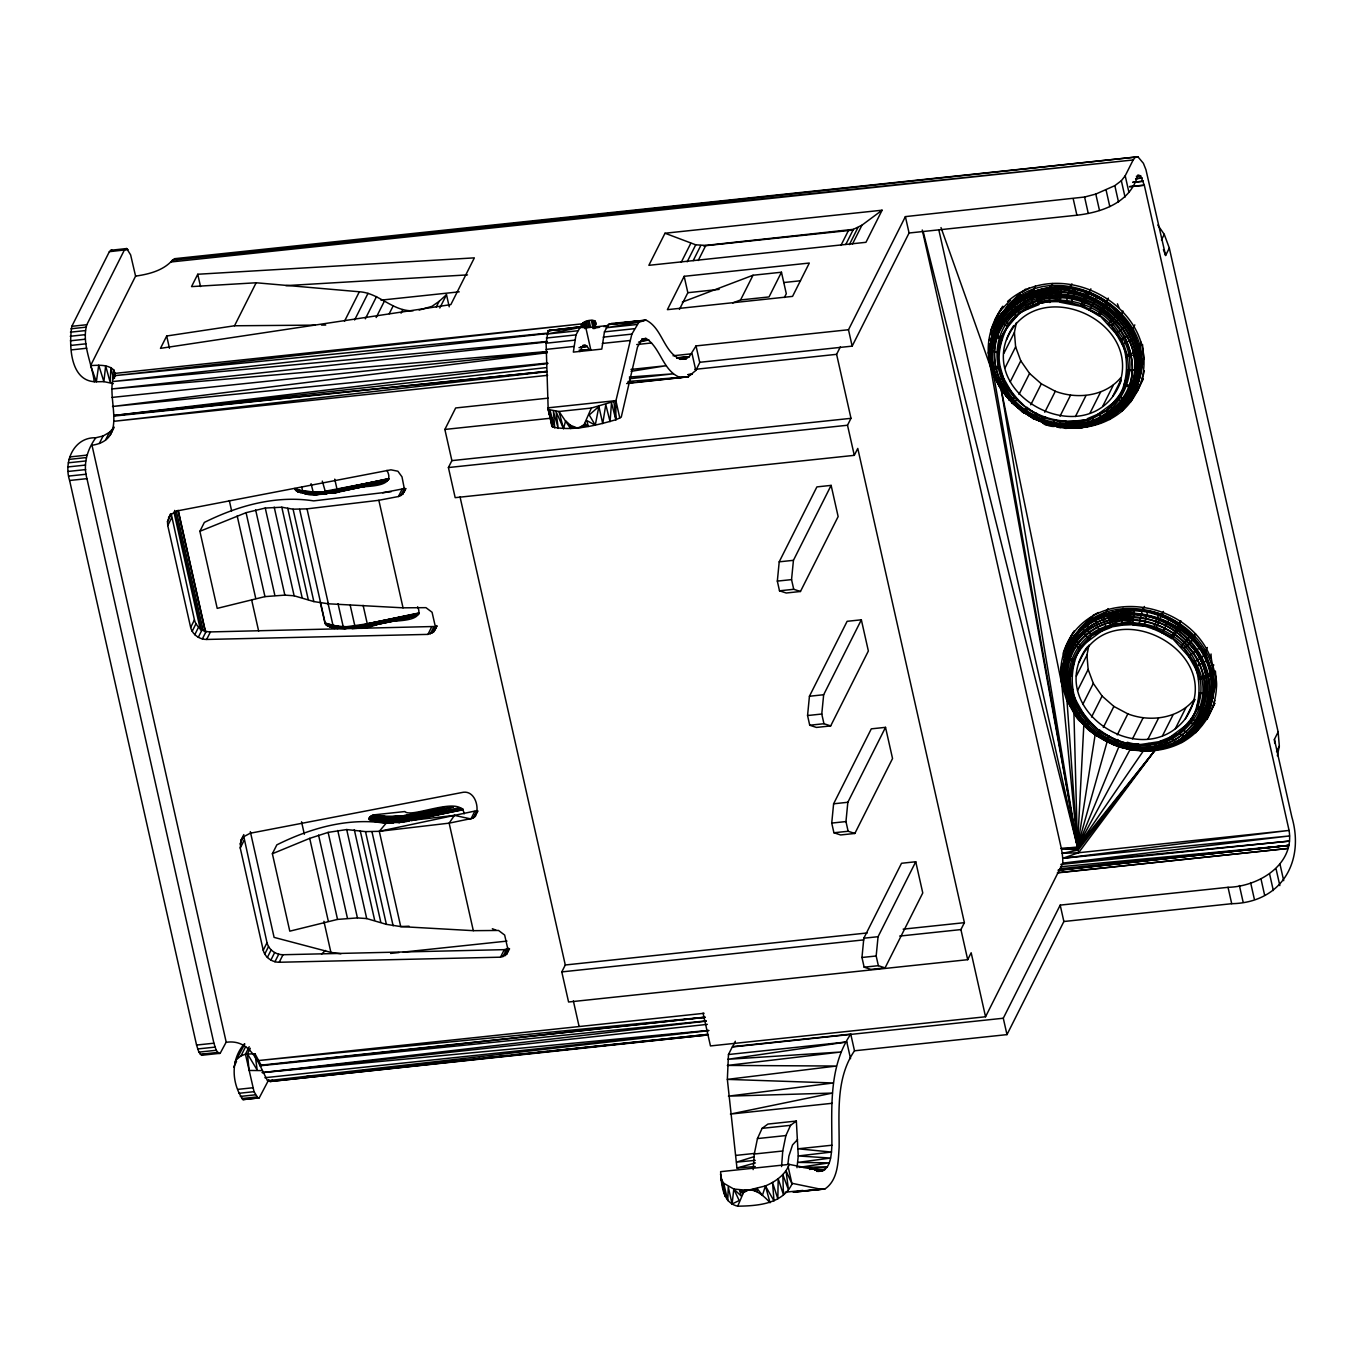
<?xml version="1.0" encoding="UTF-8"?>
<svg xmlns="http://www.w3.org/2000/svg" width="1363" height="1363" viewBox="0 0 1363 1363"><rect width="100%" height="100%" fill="white"/><g stroke="black" fill="none" stroke-linecap="round" stroke-linejoin="round"><path stroke-width="1.5" d="M393.226 822.843L377.227 822.179L369.407 819.845L369.424 817.664L373.82 814.87L404.896 811.547C411.149 818.856 462.091 794.22 464.153 813.864M608.222 325.501L585.869 327.87L582.836 326.49L548.096 330.732L546.103 343.22L548.182 409.496L552.56 427.079C573.533 431.151 595.648 425.597 615.855 419.719L615.923 400.807L631.853 334.122L638.923 322.213L645.909 320.084C662.316 327.904 663.423 352.267 680.58 359.321L686.322 358.605L689.303 356.663L696.016 345.912L848.485 329.744L905.39 216.615L1084.59 197.022L1095.801 194.074L1114.832 185.641L1121.34 180.717L1125.208 175.776L1133.164 159.965L1135.379 157.171L1137.935 156.813L1143.404 163.304L1145.942 169.711L1165.604 255.477L1169.318 248.066L1164.258 234.351L1157.8 225.082M850.751 1034.125L854.499 1050.788C835.093 1079.087 839.506 1115.019 839.114 1147.373C838.177 1161.685 838.058 1180.188 824.888 1188.979L820.901 1189.269L792.312 1183.357C782.737 1204.176 757.572 1205.897 737.707 1206.187C722.322 1202.745 721.555 1184.43 720.618 1171.669L789.279 1164.394L821.889 1170.97L817.885 1171.362C830.902 1171.993 831.379 1154.444 831.89 1145.227C831.856 1107.812 828.619 1066.684 850.751 1034.125L732.408 1046.665L728.472 1054.519L727.348 1079.377L736.957 1167.972L755.238 1166.541M110.454 434.678L114.236 427.164L109.398 432.361L103.094 435.99L95.785 437.762C87.198 449.705 82.853 464.289 86.959 478.652L213.906 1043.206L216.223 1050.277L218.898 1053.463L220.176 1053.292L226.19 1042.116L92.003 445.292C130.558 439.159 103.98 396.94 114.696 373.411L113.981 370.157C107.916 364.142 98.426 365.267 90.605 365.574L96.364 381.759L103.878 381.64L113.385 383.616M463.233 809.758L405.356 821.02L404.913 815.534L444.679 807.322C421.525 811.36 397.263 822.485 373.394 815.721L388.046 817.459L399.24 816.931L453.402 806.964L399.052 819.197L379.732 819.197L370.736 816.147L372.099 817.953L379.63 819.623L398.695 819.657L461.853 808.395L411.268 819.453C401.864 826.114 391.709 816.59 404.913 815.534M1054.502 425.955C1071.897 428.987 1047.755 428.766 1054.775 419.668L1059.681 421.61C1059.92 423.382 1059.136 426.074 1060.653 427.386C1085.834 430.981 1113.094 421.729 1128.683 401.097C1187.94 315.313 1033.58 232.204 993.661 328.585L989.794 347.889C990.151 355.096 987.357 371.026 999.352 368.419L1000.169 366.732C996.745 351.603 1002.504 337.274 1008.433 323.832C1035.982 287.746 1095.392 294.902 1118.682 332.146C1145.704 366.323 1120.948 421.814 1077.06 423.314C1035.999 431.543 992.349 393.771 994.649 351.688C996.472 305.21 1055.081 283.47 1092.172 305.278C1132.96 322.775 1149.026 385.354 1109.806 413.074C1074.248 439.619 1019.814 423.45 1000.374 384.792C975.363 342.164 1012.862 290.285 1060.448 294.067C1099.788 295.464 1137.202 329.778 1135.106 370.463C1133.88 404.93 1100.094 429.021 1067.263 427.607L1065.985 421.116C1035.624 419.634 1005.877 399.12 999.352 368.419C992.213 341.602 1009.216 315.892 1033.512 305.21C1076.991 289.842 1130.08 322.401 1128.223 370.378C1126.502 414.318 1070.892 436.637 1035.437 415.306C992.332 397.587 980.559 328.704 1026.1 306.709C1065.406 282.277 1120.948 310.389 1130.557 354.124C1143.727 403.278 1084.454 441.135 1041.928 420.264C998.926 406.583 975.772 344.566 1012.896 312.451C1047.551 280.608 1106.449 295.822 1126.809 336.627C1153.728 380.584 1108.835 437.199 1059.937 426.295M1132.227 744.215L1138.531 743.738L1140.32 750.655L1152.604 750.332L1165.348 747.861L1160.339 742.358C1140.03 749.735 1116.314 742.801 1099.464 729.886C1094.983 739.734 1087.981 726.104 1083.074 722.594C1071.011 709.169 1064.009 691.314 1064.793 673.169C1067.655 612.822 1151.292 600.64 1186.304 641.445C1225.865 674.464 1204.142 748.9 1150.338 747.878C1102.803 754.438 1052.969 705.949 1069.921 657.886C1087.299 609.568 1157.289 609.772 1186.934 645.909C1227.961 688.843 1191.739 758.561 1132.21 745.612C1087.998 741.557 1051.418 688.076 1077.86 647.919C1103.689 608.767 1166.217 619.535 1189.797 655.603C1222.1 699.56 1179.199 757.675 1127.32 742.273C1122.942 755.17 1144.971 748.406 1151.088 749.241C1180.188 746.992 1206.442 722.901 1207.652 693.068C1210.412 641.7 1150.747 602.088 1103.911 621.869C1049.203 640.014 1057.33 720.737 1106.688 740.399C1149.673 767.165 1217.926 729.989 1203.785 676.525C1193.528 628.36 1129.876 602.259 1089.855 632.398C1047.312 662.776 1070.875 730.755 1116.91 743.329C1163.389 762.496 1221.214 715.95 1197.532 666.303C1179.898 620.71 1111.646 605.973 1080.978 646.437C1051.623 686.543 1087.998 738.525 1132.227 744.215L1132.789 749.735L1137.543 749.684M1043.905 422.956C1072.988 427.522 1035.641 429.413 1045.472 417.044L1042.951 417.231L1027.6 409.053L1017.837 399.444L1005.025 383.787L1000.169 366.732C992.673 368.606 987.476 362.575 990.543 354.721M1127.031 748.56C1127.286 747.861 1110.624 748.253 1118.001 739.649L1115.496 739.836L1100.145 731.658L1090.366 722.066L1077.554 706.392C1069.58 686.713 1070.466 664.905 1080.978 646.437L1106.057 627.815L1122.328 625.157L1139.059 624.322L1153.251 628.939L1171.141 636.879L1193.715 662.145C1201.604 681.841 1200.854 703.632 1190.308 722.1L1165.229 740.722L1138.599 744.828M1001.618 308.055C990.526 324.224 985.33 344.498 989.845 363.819L1078.576 852.744L1062.714 858.298L1062.833 863.103L985.551 1016.764L710.464 1045.932L703.087 1013.135M1011.874 401.846L1022.437 411.967L1026.918 407.264C1045.234 423.263 1070.245 424.438 1092.7 418.117L1117.762 399.495C1128.308 381.01 1129.075 359.236 1121.187 339.54L1098.612 314.274L1080.723 306.334L1060.193 302.245L1061.556 288.036C1109.448 285.395 1154.001 337.905 1137.492 384.911C1127.286 413.04 1096.976 429.839 1067.791 428.05C1095.205 430.163 1128.615 412.904 1138.105 383.667M1171.124 736.804L1179.251 733.073L1184.072 736.667L1187.872 736.906L1200.633 724.247L1209.083 708.59L1212.695 690.615C1214.893 652.451 1182.794 619.892 1147.68 611.408L1143.949 626.316L1132.721 624.867L1134.101 610.641C1197.413 605.683 1244.266 696.442 1187.872 736.906C1181.517 743.772 1175.383 744.539 1171.124 736.804L1159.862 741.319L1160.339 742.358M1137.492 384.911L1140.797 367.363C1143.506 309.997 1071.982 268.75 1023.221 296.18L1024.243 302.484L1027.6 309.18L1038.845 304.665L1036.715 297.475L1036.459 290.881C1084.318 273.486 1142.756 317.017 1140.15 368.01L1137.032 384.605L1130.114 398.763L1125.003 399.172L1118.478 396.377L1106.722 410.467L1087.333 418.697L1090.468 423.927L1092.819 425.239M1071.88 691.024L1065.253 690.121L1063.958 687.702L1067.859 700.65L1074.981 713.667L1084.335 725.406L1085.63 725.337L1090.366 722.066L1087.197 720.26L1076.429 701.383L1071.88 691.024L1072.715 689.337C1061.198 692.234 1060.942 678.995 1062.322 670.511L1066.207 651.207C1095.818 573.789 1218.982 610.794 1214.246 688.639L1209.816 692.506L1200.735 693.341L1196.884 706.954L1197.634 708.539L1203.597 709.731L1209.714 708.01C1217.091 689.848 1212.218 670.937 1205.488 653.695C1184.856 617.439 1133.198 597.88 1095.767 618.802L1096.772 625.089L1100.145 631.785L1111.39 627.287L1109.243 620.097L1108.988 613.486C1157.34 596.159 1215.063 638.685 1213.326 689.968L1213.309 690.377C1211.196 699.952 1207.652 734.521 1190.308 722.1M369.424 817.664C378.113 825.194 399.138 820.986 411.268 819.453L462.96 809.213L399.069 822.571L377.227 822.179L371.826 819.674L374.723 814.733L388.319 817.084L410.433 815.142L411.524 820.611L463.147 809.486M113.606 378.658L110.88 367.584L110.233 382.475L105.65 365.88L103.878 381.64L98.715 365.199L96.364 381.759C70.109 382.1 68.78 345.538 71.83 326.302L109.364 251.678L111.715 250.128L113.061 251.167M220.176 1053.292L201.571 1055.303L198.879 1052.117L196.562 1045.046L69.615 480.475C63.465 461.887 73.653 437.063 95.785 437.762M94.268 381.827C92.003 363.188 81.422 343.783 86.806 324.718L124.34 250.093L126.691 248.543L130.627 254.881L135.584 276.127L90.605 365.574M922.257 230.006L1061.351 848.57L1077.469 847.019L1083.824 725.065L1073.925 713.122L1066.326 699.253L1061.777 684.209L1001.277 389.988L993.831 376.256L940.998 227.57M991.378 364.892L989.879 346.747L994.291 327.359M990.066 348.4L992.741 350.836L999.181 353.136L992.247 350.955L989.811 347.48M990.22 349.115L990.237 348.707C990.799 316.472 1019.456 293.42 1049.323 288.377C1083.278 282.993 1115.718 302.603 1132.96 331.073C1139.672 348.332 1144.545 367.243 1137.168 385.388L1131.069 387.126L1125.088 385.933L1124.356 384.349L1128.206 370.719L1137.287 369.901L1141.7 366.034M1066.428 651.923L1062.39 669.761L1066.82 649.964M1062.339 670.102L1064.793 673.169L1071.71 675.741L1065.253 673.833L1062.782 671.329C1072.017 578.355 1217.738 605.564 1211.605 691.348L1211.588 691.757C1210.395 709.595 1201.416 726.598 1187.003 737.23M724.366 1190.563L724.452 1193.869M789.279 1164.394C785.292 1174.906 775.411 1181.687 765.427 1185.929L770.044 1202.745C763.655 1195.555 754.881 1187.752 744.454 1190.308L737.707 1206.187M753.143 1169.607L754.284 1154.018L757.453 1138.582L762.104 1128.343L767.914 1124.066L796.35 1121.05L798.258 1155.96L796.997 1167.716M781.578 1166.592L782.737 1151.002L785.889 1135.566L790.557 1125.327L796.35 1121.05M576.583 427.778L570.364 425.222L565.662 420.826L563.481 428.612L556.019 411.387L558.217 428.408L553.395 411.183L554.707 427.88L550.124 410.553L552.56 427.079L548.182 409.496L559.017 411.49L570.467 428.391L582.989 427.147L591.372 408.048L615.923 400.807L619.773 417.947L615.855 419.719L611.493 402.784L610.079 421.661L605.785 404.658L602.736 423.586L598.885 406.464L589.225 414.982L595.273 425.171L598.885 406.464M989.879 346.747L990.049 348.809M1062.407 669.352L1063.907 687.497M1083.824 725.065C1108.835 750.161 1149.793 759.123 1181.806 742.511C1201.74 731.692 1215.302 710.89 1216.409 688.145C1217.943 676.201 1210.923 665.451 1211.043 653.984M998.006 352.591L1001.839 339.029C986.42 335.468 995.927 319.777 1002.776 311.633M1075.134 288.803L1071.403 303.71L1066.513 301.7L1070.159 285.957M1070.551 675.213L1074.368 661.634C1058.949 658.073 1068.456 642.382 1075.322 634.238M1139.059 624.322L1142.705 608.58M1126.485 402.085L1122.073 406.464L1121.613 411.422C1100.725 428.749 1071.182 431.986 1045.864 423.637M1063.498 686.492L1062.595 668.841L1065.525 653.116M577.571 330.8L546.87 334.054L580.025 327.495L548.096 330.732L582.836 326.49L580.025 327.495L575.987 334.889L573.346 352.114L601.799 349.098L604.439 331.873L608.477 324.479L645.909 320.084L630.115 322.469M777.336 581.115L779.21 561.829L816.897 486.898L831.123 485.381L838.143 516.577L800.456 591.491L786.23 593.007L779.5 590.809L777.336 581.115L791.545 579.616L793.436 560.329L831.123 485.381M807.56 715.541L809.435 696.254L847.122 621.307L861.348 619.807L868.367 650.986L830.68 725.917L816.454 727.433L809.724 725.235L807.56 715.541L821.77 714.025L823.661 694.738L861.348 619.807M831.737 823.082L833.611 803.795L871.298 728.847L885.524 727.348L892.544 758.527L854.857 833.457L840.63 834.957L833.917 832.759L831.737 823.082L845.963 821.565L847.837 802.279L885.524 727.348M861.961 957.49L863.835 938.204L901.522 863.273L915.749 861.757L922.768 892.952L885.081 967.883L870.855 969.383L864.142 967.185L861.961 957.49L876.17 955.991L878.062 936.705L915.749 861.757M1036.544 413.176L1033.597 418.816L1022.608 411.081M1076.429 701.383L1068.217 701.485L1064.145 687.191L1074.981 713.667L1094.966 734.572L1096.704 735.594L1100.145 731.658M990.748 354.397L991.344 365.761L995.689 378.88L1003.884 378.761L1014.668 397.638L1017.837 399.444L1011.789 402.801M732.101 1203.955L733.805 1189.03L723.685 1183.237L721.095 1178.825L725.133 1196.441L723.685 1183.237L727.774 1200.633L728.251 1186.815L732.101 1203.955L739.189 1200.547L733.805 1189.03L747.571 1190.376L765.427 1185.929L774.014 1200.905L772.531 1182.488L777.83 1198.759L778.188 1178.722L783.452 1194.721L782.822 1174.582L788.444 1189.712L786.025 1170.681L792.022 1184.021L788.172 1166.881M1106.722 410.467L1111.049 413.824L1114.474 414.625L1127.116 402.051L1135.498 386.547L1139.076 368.743C1143.676 300.201 1040.105 258.186 999.931 316.301L1001.771 321.736L1007.717 327.001L1019.49 312.86L1027.6 309.18M1147.68 611.408C1120.079 607.216 1088.781 614.577 1072.46 638.906L1074.317 644.341L1080.246 649.606L1092.036 635.465L1100.145 631.785M373.769 815.381L388.319 817.084L399.461 816.267L379.067 816.233L374.723 814.733M787.882 1164.258L788.87 1156.199L792.533 1144.92L797.508 1139.621M854.499 1050.788L1006.984 1034.619L1003.287 1018.229L1060.193 905.117L1228.029 887.313C1258.39 886.631 1294.714 864.841 1289.074 830.425L1144.324 185.215L1140.61 175.827L1137.952 174.958C1130.336 202.491 1102.446 212.253 1076.906 215.218L909.07 233.005L852.165 346.134L699.696 362.302M386.922 470.337C400.023 494.445 342.079 481.667 337.837 492.23L316.114 494.565L312.894 491.89L297.679 490.288L294.681 488.516L305.21 491.975L324.769 492.026L387.331 480.679L337.513 491.31C328.704 490.765 302.467 502.283 301.836 486.864M417.606 606.808C428.067 628.122 370.77 616.502 368.044 626.656L352.165 628.667M1043.905 423.109L1033.733 418.509L1024.175 412.188L1023.954 413.04L1027.6 409.053M1005.025 383.787L998.091 384.093L991.412 365.097M1077.554 706.392L1071.608 707.278L1070.534 705.506M1060.84 864.415L1289.483 841.09L1062.833 863.103L1289.534 835.945L1062.714 858.298L1062.203 853.34L1078.184 850.086L1154.682 750.655L1077.86 848.502L1061.351 848.57L1062.203 853.34L1078.576 852.744L1154.682 750.655L1077.469 847.019L1095.17 734.657M1143.267 751.064L1077.469 847.019L1061.777 684.209C1058.267 666.047 1063.651 647.885 1073.141 632.449M992.98 330.493L989.845 347.156M990.68 344.992L995.808 319.078L1002.606 306.471M1121.272 380.277C1093.177 459.007 966.657 394.776 1013.714 325.604M1003.85 353.443L1014.413 332.436L1016.423 322.554M1119.517 383.787C1141.99 317.971 1033.512 273.333 1006.661 339.591M1079.206 662.197C1109.465 588.646 1230.363 652.468 1185.384 718.727C1142.143 774.065 1044.416 708.079 1086.243 648.209M1137.389 381.163L1140.184 375.609L1143.693 358.384L1142.518 344.43M1076.378 676.048L1086.941 655.058L1088.952 645.159M1210.02 707.516L1214.246 688.639M1210.855 701.928L1212.712 698.214L1215.847 682.897M1277.352 755.784L1279.329 746.106L1278.136 731.982L1169.318 248.066M170.392 514.038L167.496 521.586L167.751 525.573L190.65 627.44C192.422 634.562 199.424 639.503 206.648 639.451L427.931 634.391L433.962 631.614L435.564 627.61L432.071 612.26L425.955 607.659L403.039 607.83L328.364 603.792L313.848 601.577L294.135 595.784L284.85 595.12L264.95 596.619L217.211 608.375L199.884 531.297L204.348 522.421C238.286 505.537 275.99 495.093 313.694 500.885L391.164 491.702M1002.929 306.3L994.769 320.169L995.808 319.078L990.662 330.732L992.094 337.257L988.294 353.102L991.889 355.164M1014.668 397.638L1009.216 400.041L1007.138 395.27M1095.784 734.078C1091.524 733.686 1083.738 726.019 1081.711 721.572M268.784 1079.683L259.26 1097.845L243.006 1099.617C231.591 1083.5 230.415 1059.733 244.216 1044.024M272.379 853.732L309.708 838.364L328.142 832.384L346.696 829.556L365.523 831.617L379.306 831.311L449.143 823.15L473.268 818.141L477.067 810.61L454.458 815.381L386.053 823.32C348.349 817.323 310.764 828.005 276.842 844.856L272.379 853.732L289.791 931.168L337.53 919.412L357.43 917.912L366.715 918.577L386.376 924.353L400.722 926.584L473.319 930.673L498.534 930.452L504.651 935.052L508.143 950.403L506.542 954.407L500.511 957.184L279.228 962.261C272.004 962.312 265.001 957.354 263.229 950.232L240.246 848.007L240.995 840.238L243.824 834.582M199.884 531.297L246.073 512.675L265.257 508.041L281.8 507.223L293.079 509.2L307.016 508.859L378.846 500.289L398.456 496.524L402.681 494.275L404.59 490.067L402 476.863L397.894 471.223L390.925 469.826L177.718 510.818L170.682 514.567L168.501 517.804M552.083 425.12L551.794 426.159L548.233 407.98L552.083 425.12L552.594 424.387M923.279 231.949L1077.469 847.019L1107.097 741.796M1144.358 370.838C1140.831 386.24 1133.812 401.012 1121.613 411.422L1135.294 393.328L1143.08 378.931M1213.786 704.126L1214.859 700.361M399.001 816.59L399.069 822.571L462.602 808.855M399.069 822.571L399.223 821.361M580.859 327.904C579.565 318.669 603.843 316.829 593.058 327.853M765.427 1185.929L762.428 1195.351L757.215 1188.621L750.723 1189.967M579.922 351.62L582.955 345.333L584.966 344.89L587.095 346.338L589.259 349.575L580.808 350.478M992.911 331.294L999.829 317.153L1015.605 298.906M993.303 332.742C1002.469 304.426 1032.592 288.649 1061.181 289.484M1042.951 417.231C1034.841 424.609 1061.913 430.146 1034.006 418.066C1009.165 405.475 990.799 378.999 992.264 350.564C994.138 307.254 1046.239 281.153 1084.266 296.299C1114.713 306.845 1139.008 336.831 1137.287 369.901C1136.078 390.84 1123.351 410.28 1104.746 419.855C1105.24 425.512 1043.7 430.623 1073.908 427.352M1065.457 653.899L1072.357 639.758L1088.134 621.511M1115.496 739.836L1113.997 744.965L1098.305 735.85M303.881 493.065L308.975 493.645L298.139 491.77L299.843 492.384L302.177 492.128L298.139 491.77L294.919 489.198M327.904 602.804L332.981 625.378C340.733 632.074 326.473 626.23 324.905 622.942L320.288 602.412M1019.49 312.86C1006.081 299.298 1024.209 294.8 1036.459 290.881L1031.246 291.256L1014.992 300.133L1002.163 312.86L1002.878 317.681L1008.433 323.832M1088.952 292.295L1086.124 291.903L1080.723 306.334L1083.244 306.096L1089.565 291.052M1161.48 614.9L1158.669 614.509L1153.251 628.939L1155.79 628.701L1162.111 613.674M1092.036 635.465C1078.627 621.92 1096.738 617.405 1108.988 613.486L1103.791 613.861L1087.521 622.738L1074.708 635.482L1075.424 640.286L1080.978 646.437M332.453 492.912L379.425 483.524L325.944 493.679L322.298 481.105M362.677 627.338L400.347 619.569C390.687 615.429 362.541 635.09 354.823 625.787L350.206 605.257M938.937 230.364L1077.469 847.019L1118.887 746.668M1060.618 668.977L1064.622 659.879L1068.336 641.683L1074.18 630.882M1143.216 378.897L1137.406 391.3L1129.416 399.172M1027.515 413.977L1033.597 418.799L1041.962 421.661M1118.767 312.655L1108.358 323.917L1111.544 325.672L1122.294 344.6L1126.86 354.908L1126.008 356.646L1134.016 354.874L1139.621 351.313M1191.296 635.277L1180.886 646.539L1184.089 648.294L1194.84 667.223L1199.406 677.513L1198.554 679.251L1206.562 677.479L1212.15 673.918M1214.825 703.325L1206.851 719.46L1214.637 703.342M99.312 443.503L103.094 435.99M105.615 439.874L109.398 432.361M315.092 325.127L234.521 325.774L166.695 335.997L160.476 348.349L450.846 304.613L474.358 257.863L197.754 274.253L191.536 286.605L256.142 282.771L359.338 291.767C379.153 292.926 392.817 311.684 413.193 310.747M234.521 325.774L256.142 282.771M167.496 521.586L171.278 514.055L194.432 619.909C196.221 627.031 203.206 631.989 210.43 631.921L434.03 626.503L430.248 634.016M167.751 525.573L171.534 518.059M190.65 627.44L194.432 619.909M344.515 321.225L359.338 291.767M192.166 631.308L195.948 623.777M194.773 634.698L198.555 627.167M354.619 319.964L368.01 293.335M198.282 637.339L202.065 629.808M202.354 638.957L206.137 631.427M365.335 318.823L376.546 296.538M206.648 639.451L210.43 631.921M376.154 317.528L384.383 301.172M389.239 313.711L393.021 306.164M401.029 313.183L402.869 309.52M436.296 306.914L439.039 301.427L446.502 294.698L449.228 306.828M439.806 308.004L446.502 294.698M398.456 496.524L402.238 488.993L404.572 488.175L400.773 495.706M402.681 494.275L405.527 488.618M403.993 492.333L405.884 488.567M460.047 496.95L565.287 964.987L561.795 971.904L568.575 1002.009L967.696 959.688L960.915 929.583L964.391 922.666L857.77 448.427L854.294 455.344L455.174 497.665L448.41 467.543L451.886 460.626L444.866 429.447L455.668 407.963L548.165 398.149M239.99 844.004L243.773 836.473L267.012 942.719C268.784 949.824 275.786 954.782 283.01 954.73L504.293 949.653L508.672 948.341L504.889 955.872M240.246 848.007L244.028 840.477M263.229 950.232L267.012 942.719M264.746 954.1L268.528 946.569M427.931 634.391L431.713 626.861M267.352 957.49L271.135 949.977M432.31 633.079L436.092 625.549M433.962 631.614L436.807 625.958M435.07 629.74L436.978 625.975M270.862 960.131L274.644 952.601M274.934 961.767L278.716 954.236M279.228 962.261L283.01 954.73M234.845 1062.646L244.829 1043.905M233.72 1067.093L236.532 1061.504M237.332 1058.812L240.961 1055.916L245.647 1046.597M249.19 1046.733L245.442 1054.178L254.046 1091.678L257.999 1098.033M262.412 1070.602L249.088 1070.449L247.47 1053.872L250.298 1048.283M665.008 233.226L648.856 265.325L865.965 242.307L882.1 210.209L665.008 233.226L695.726 244.812L705.813 245.408L853.391 229.342L861.961 225.168L882.1 210.209M681.279 262.207L690.785 243.313M687.173 261.815L695.726 244.812M684.158 276.314L667.376 309.657L792.55 296.384L809.315 263.042L684.158 276.314L687.838 292.704L679.456 309.384M693.188 260.64L700.786 245.527M698.214 260.52L705.813 245.408M628.019 381.453L688.281 376.784L695.812 370.429L699.764 362.575L696.016 345.912M474.733 811.428L470.951 818.942L454.458 815.381L379.306 831.311L400.722 926.584L409.07 926.21M473.268 818.141L478.021 811.053M732.732 302.927L740.586 299.945L753.023 275.241L781.459 272.225L786.298 293.727L784.389 297.526M781.459 272.225L769.039 296.93L740.586 299.945M840.954 245.391L848.553 230.279M845.793 244.454L853.391 229.342M849.37 244.624L857.906 227.621M852.454 244.045L861.961 225.168M500.511 957.184L504.293 949.653M502.828 956.826L506.61 949.295M506.542 954.407L509.558 948.767M854.294 455.344L847.513 425.239L850.989 418.322L836.609 354.329L840.392 346.815M1005.178 310.798L1007.973 305.227L1019.115 294.169M1017.701 298.361L1020.495 292.789M989.845 363.819L991.378 360.769M1031.876 290.029L1030.82 296.231L1033.512 305.21M1032.66 291.529L1035.454 285.974M1005.059 367.84L1015.622 346.849L1014.413 332.436M1050.481 285.617L1048.829 292.619L1049.8 302.535M1050.839 287.218L1052.713 283.521M1010.222 381.827L1020.785 360.837L1015.622 346.849M1070.074 287.576L1071.931 283.862M1018.996 394.435L1029.559 373.445L1020.785 360.837M1030.769 404.811L1041.332 383.821L1029.559 373.445M1089.037 292.551L1090.894 288.837M1044.757 412.256L1055.32 391.266C1077.145 399.512 1104.814 396.463 1120.539 377.977M1106.432 301.802L1108.289 298.105M1098.612 314.274L1107.386 300.542M1003.287 1018.229L732.476 1046.954L735.339 1041.247M1059.988 416.26L1070.534 395.253M1121.102 314.734L1122.959 311.037M1122.396 313.763L1118.563 319.249L1111.544 325.672M1161.463 239.905L1164.258 234.351M1075.424 416.533L1085.987 395.543M1081.915 425.409L1081.285 426.653L1093.484 425.017L1106.705 419.719L1102.94 418.918L1098.578 414.199M1090.025 413.074L1100.588 392.067M1132.023 330.442L1134.817 324.888M1133.573 329.846L1129.399 334.821L1121.187 339.54M1102.786 406.106L1113.35 385.116M1112.838 396.122L1120.761 380.362M1138.446 347.855L1141.257 342.3M1140.167 347.667L1135.788 352.097L1126.86 354.908M1140.899 363.938L1143.693 358.384M1076.787 635.26L1080.518 627.849L1091.644 616.792M1090.247 620.966L1093.041 615.412L1098.339 612.515M1085.868 649.861L1087.64 646.369M1104.405 612.634L1103.349 618.836L1106.057 627.815M1106.143 612.294L1108 608.597M1077.588 690.445L1088.151 669.454L1086.941 655.058M1123.01 608.222L1121.357 615.224L1122.328 625.157M1082.767 704.432L1093.33 683.442L1088.151 669.454M1142.603 610.181L1144.477 606.467M967.696 959.688L971.172 952.771L985.551 1016.764M1091.542 717.04L1102.088 696.05L1093.33 683.442M1103.314 727.433L1113.878 706.426L1102.088 696.05M1161.566 615.156L1163.423 611.442M1117.285 734.861L1127.848 713.871C1150.372 722.509 1178.791 718.608 1194.499 699.151M1178.978 624.424L1180.835 620.71M1171.141 636.879L1179.915 623.147M1132.517 738.865L1143.08 717.875M1193.63 637.339L1195.504 633.642M1194.925 636.385L1191.092 641.854L1184.089 648.294M1147.953 739.138L1158.516 718.148M1006.984 1034.619L1063.873 921.507L1060.193 905.117M1162.554 735.679L1173.117 714.689M1204.551 653.047L1207.345 647.493M1206.102 652.451L1201.945 657.443L1193.715 662.145M1175.332 728.711L1185.878 707.721M1185.384 718.727L1195.061 699.475M1210.991 670.46L1213.786 664.905M1212.695 670.272L1208.317 674.719L1199.406 677.513M1165.229 740.722L1170.681 745.987L1188.4 736.429L1192.182 731.914M1213.428 686.543L1216.222 680.989L1215.387 671.022M1202.149 721.998C1188.587 741.762 1163.866 751.746 1140.32 750.655C1153.933 750.178 1168.449 749.207 1179.659 740.893M1274.746 743.414L1274.405 739.393L1278.136 731.982M1276.535 751.66L1279.329 746.106M1063.873 921.507L1231.709 903.703C1281.084 902.749 1304.987 862.012 1291.851 816.999L1274.405 739.393M999.931 316.301C992.758 324.598 990.134 333.56 1001.106 337.394L1001.839 339.029M1072.46 638.906C1065.287 647.204 1062.68 656.165 1073.652 659.999L1074.368 661.634M1096.21 297.39L1089.633 310.202L1099.26 316.097L1108.034 303.438L1106.756 301.768M1168.738 619.995L1167.035 623.334C1192.506 636.231 1211.332 663.355 1209.816 692.506C1208.572 727.723 1173.747 753.211 1139.945 750.4M1069.103 701.996L1064.537 688.094L1063.43 672.129C1065.185 622.073 1127.337 600.708 1166.728 623.947L1162.179 632.807L1171.788 638.719L1180.562 626.043L1179.302 624.39M1109.073 735.781L1106.211 741.302L1101.594 737.724M1130.864 401.744L1135.294 393.328M1004.292 312.059L1007.973 305.227M1137.406 380.737L1140.184 375.609M1076.821 634.664L1080.518 627.849M993.78 370.225L993.831 376.256L1077.469 847.019L1130.08 749.582M1210.872 701.638L1212.712 698.214M1210.651 706.273L1201.519 723.242L1188.706 735.969M1132.789 749.735L1152.604 750.332L1153.831 749.258M1001.106 337.394L1007.717 327.001M1118.478 396.377L1125.088 385.933M1073.652 659.999L1080.246 649.606M1179.251 733.073L1191.006 718.983L1197.634 708.539M240.995 840.238L243.176 837.001L250.213 833.236L463.42 792.244C475.21 790.779 480.032 808.378 475.176 816.693M454.458 815.381L449.143 823.15L473.319 930.673M388.319 817.084L387.365 823.116L405.356 821.02M1143.199 378.335L1141.513 380.737C1160.969 308.549 1062.237 253.331 1007.564 301.462M325.944 493.679C326.302 490.067 302.365 494.053 294.936 488.636L295.839 490.424M203.922 1053.752L201.571 1055.303M1063.992 681.5L1061.777 684.209L1064.622 659.879L1063.242 653.013C1085.561 584.148 1187.36 596.875 1210.702 657.886M170.733 262.003L174.532 258.697L1137.935 156.813L172.198 260.231L1133.164 159.965L170.733 262.003C161.43 271.101 148.09 274.304 135.584 276.127M379.306 831.311L386.053 823.32M390.022 816.778L388.813 822.417M1127.508 324.837L1116.246 333.543M1200.036 647.459L1188.792 656.148M1109.686 419.531L1122.073 406.464M1181.806 742.511L1193.187 730.568M1001.311 309.725L1010.545 300.047M988.601 340.903L992.094 337.257M1201.945 721.777L1207.822 715.95L1195.862 732.647L1194.618 729.069M1134.612 337.854L1122.294 344.6M1207.158 660.476L1194.84 667.223M1002.163 312.86L1014.617 301.598L1023.221 296.18M1074.708 635.482L1087.146 624.22L1095.767 618.802M1137.645 384.008L1132.159 385.831L1124.356 384.349M1210.191 706.63L1204.705 708.453L1196.884 706.954M1022.471 291.938L1025.487 289.109M379.067 816.233L377.227 822.179M321.549 954.083L325.536 950.488M1203.256 720.823L1198.128 721.896L1191.006 718.983M1128.683 401.097L1125.054 402.221L1117.762 399.495M754.744 1190.785L757.215 1188.621L757.249 1191.892M381.623 816.267L379.51 821.838L387.365 823.116M579.752 427.352L583.143 425.205L588.356 426.38L586.703 420.52L595.273 425.171M570.364 425.222L570.467 428.391L572.699 426.653M439.039 301.427L431.952 306.351L419.174 310.065M747.571 1190.376L744.351 1192.182L739.598 1190.086L741.216 1196.033L733.805 1189.03M316.114 494.565L326.302 494.053M1087.197 720.26C1078.866 731.232 1067.433 698.299 1082.154 722.782M272.464 1079.99L270.13 1081.506L267.54 1080.723C258.629 1063.941 250.962 1038.793 226.224 1042.286M1105.614 420.008C1124.475 410.297 1137.372 390.602 1138.599 369.373L1138.616 368.981C1140.916 317.511 1084.249 278.989 1036.306 292.295M1178.16 742.614C1197.021 732.902 1209.901 713.207 1211.128 691.978L1211.162 691.586C1217.38 606.825 1071.42 577.742 1062.612 671.005L1062.765 671.72M619.773 417.947L621.255 417.112L637.492 347.071L641.82 339.779L646.096 338.484C660.936 347.889 662.827 371.554 680.767 377.704M1022.267 291.835L1029.321 287.985M1107.131 418.288L1116.161 413.364L1129.603 399.393L1114.474 414.625M1183.288 738.933L1186.9 736.957M326.626 494.053L325.825 494.036M1009.932 389.835L1002.708 391.726L997.903 383.497M1082.478 712.44L1075.117 714.195M1169.573 745.646C1191.654 737.604 1208.01 716.325 1209.237 692.694C1210.736 663.73 1192.029 636.76 1166.728 623.947M1140.473 750.672L1145.039 750.332M1081.029 427.096L1093.484 425.017L1080.058 427.726L1067.416 427.795M1119.722 410.723L1115.19 410.45L1109.635 406.549M240.961 1055.916L245.442 1054.178L254.983 1053.735L261.389 1065.662M1192.25 733.345L1187.735 733.073L1182.164 729.171M1110.385 624.595L1121.562 620.318L1132.67 622.073M682.335 302.075L753.023 275.241M405.22 820.287L459.978 807.748L398.712 818.499L379.97 818.481L372.576 816.846L371.622 815.602L372.252 817.544L371.298 815.79M1109.618 621.886L1121.374 617.729L1132.772 619.262M1178.467 742.596L1166.012 747.64L1153.251 750.059M1109.124 619.381C1127.695 610.607 1149.316 614.406 1167.035 623.334M1060.772 291.614C1027.532 287.61 992.094 314.785 990.884 349.507C990.373 364.551 994.7 379.527 1003.185 391.948M1059.681 421.61L1076.395 420.826L1079.326 427.454C1108.801 424.677 1135.498 400.501 1136.708 370.072C1139.281 319.368 1083.517 281.511 1036.323 294.391M504.889 950.795L508.007 949.772M336.082 628.139L328.364 626.179L336.303 628.104M1108.852 616.996L1121.51 612.992L1133.3 614.219M754.08 1156.676L736.565 1162.128L755.272 1160.356M1141.087 367.26L1135.123 370.072L1126.997 370.242L1128.206 370.719M1213.632 689.865L1207.669 692.677L1199.542 692.847L1200.735 693.341M404.998 818.822L410.774 817.05M314.649 492.571L331.26 491.174L388.762 478.549M325.144 623.607C338.501 628.616 353.767 627.781 367.277 623.828L418.986 612.958M1108.835 614.917L1121.868 610.982L1133.709 612.089M404.896 817.698L453.402 806.964M752.172 1190.103L757.215 1188.621M311.054 483.678L313.592 493.645L317.477 494.173M736.957 1167.972L755.443 1162.912M1093.705 423.706C1107.029 421.627 1093.586 425.699 1092.7 418.117M1161.889 745.118L1150.338 747.878L1138.957 747.725M404.879 815.824L410.433 815.142M299.639 509.404L325.161 623.061C339.285 627.355 352.966 630.098 367.737 625.736L415.783 616.042L367.908 626.35C355.283 626.316 338.808 628.428 324.905 622.942M1162.997 746.532C1139.979 753.739 1114.406 747.588 1095.153 733.686L1096.925 734.333M325.331 492.367L388.762 479.077L324.598 491.361M338.041 603.741L343.118 626.316C349.081 629.57 360.36 625.719 367.516 624.884L418.969 613.503L367.277 623.828L344.873 626.997M411.013 818.226L387.16 820.884L377.142 819.964L371.929 818.652L369.986 816.829L371.826 819.402L379.476 821.105L398.831 821.122M388.642 479.35L331.26 491.174M418.867 613.776L367.516 624.884L355.556 626.776L354.823 625.787M325.161 623.061L326.575 625.276L336.031 627.508L355.385 627.542L417.555 615.088L361.485 625.583M638.514 342.147L648.924 339.932L640.593 340.784M388.472 479.657L337.291 490.459L334.753 479.146M418.697 614.066L367.516 624.884L363.12 605.342M802.977 1190.444L785.122 1192.199M337.053 489.402L388.796 478.805M388.114 480.049L337.291 490.459L337.837 492.23L385.559 481.616L331.839 492.878L331.362 491.549M367.277 623.828L419.02 613.231M418.339 614.474L367.516 624.884L368.027 626.35M362.115 627.423L409.65 617.95L402.375 619.126M1165.092 747.844L1152.604 750.332L1139.809 750.229M1038.419 303.574L1049.561 301.41L1066.513 301.7M1110.947 626.179L1122.09 624.015L1132.687 623.726M1164.394 747.64L1151.854 750.076L1148.924 743.448M382.645 492.759L402.238 488.993M331.839 492.878L372.15 484.717L367.959 485.16M306.079 493.679L304.903 493.662M570.467 428.391L575.169 427.573M1079.326 427.454L1092.564 425.239M1153.558 749.701L1166.012 747.64L1159.93 748.44M595.41 327.955L599.618 327.273M603.809 326.575L608.017 325.893M579.019 347.667L587.095 346.338L581.081 346.764M642.024 339.131L646.096 338.484L642.024 338.91M631.052 371.332L666.286 365.693L631.001 369.441M1037.856 301.99L1049.34 300.184L1060.158 301.104M809.52 1169.437L827.392 1166.728L803.08 1167.529M799.008 1167.41L829.181 1162.86L797.9 1162.4L830.561 1158.056L798.258 1155.96L831.532 1152.059L798.088 1148.805L831.89 1145.227M850.546 1058.642L846.798 1041.962L727.74 1059.307L841.022 1051.997L727.314 1065.423L836.371 1066.036L727.348 1079.377L833.355 1082.972L728.421 1096.142L832.452 1093.075L730.415 1114.082L832.129 1103.297M243.006 1099.617L259.26 1097.845M816.914 1170.527L825.297 1169.386L814.699 1170.153M1091.559 424.864L1066.803 426.602M1164.104 747.469L1139.332 749.224M1036.596 296.776L1048.846 295.124L1060.227 296.657M331.584 492.282L313.592 493.645L296.35 490.85C295.584 488.976 309.929 495.11 313.303 493.15M1037.09 299.281L1049.016 297.696L1060.141 299.468M547.364 352.693L112.516 406.498L547.739 363.052M580.928 347.088L587.095 346.338M1062.714 858.298L1289.074 830.425L1078.576 852.744M688.042 374.74L692.2 374.229L688.025 374.552M113.845 416.073L546.87 371.4L113.742 415.528L547.807 363.546M676.764 358.145L689.303 356.663L676.695 357.719M331.72 492.622L337.683 491.924L331.891 492.997M361.945 627.048L367.908 626.35M708.692 1030.394L262.292 1072.613L706.153 1021.143M546.904 371.707L114.373 421.252L547.636 375.319M629.416 378.778L673.203 373.82L629.382 377.04M546.359 333.662L112.754 381.538L547.33 341.449M113.742 415.528L546.222 367.618M626.656 383.565L688.281 376.784L638.14 381.947M262.292 1072.613L707.363 1024.363M1136.367 176.27L1140.61 175.827M547.432 341.926L112.005 388.932L547.33 351.501M546.103 343.22L574.76 340.154M1058.387 870.139L1288.938 845.401L1060.55 866.766M1058.318 870.327L1288.938 845.401L1060.21 868.725M259.822 1065.304L705.08 1017.309L259.958 1065.781L706.136 1020.904M110.454 250.298L126.691 248.543M109.364 251.678L128.037 249.565M1129.586 186.765L1144.324 185.215L1129.569 186.527M703.495 245.919L853.102 230.057M71.83 326.302L86.806 324.718M70.978 328.773L85.971 327.171M70.45 332.163L85.443 330.579M380.941 300.15L459.229 291.835M70.246 336.269L85.239 334.668M70.416 340.784L85.392 339.2M70.91 345.418L85.903 343.817M71.728 349.848L86.721 348.247M687.838 292.704L719.136 289.382M783.793 282.533L800.49 280.761M114.696 373.411L582.154 323.849L114.117 375.711L548.42 333.049M636.725 324.53L606.024 327.784L638.923 322.213L608.477 324.479L641.326 320.646L611.288 323.474M546.324 338.024L575.987 334.889M604.439 331.873L634.102 328.722M603.196 337.138L631.853 334.122M546.188 349.388L573.891 346.458M602.344 343.425L630.047 340.494M636.725 344.549L651.514 342.965M673.049 355.777L692.063 353.75L695.812 370.429M694.84 369.373L836.609 354.329M69.717 456.946L87.062 455.106M548.369 407.793L616.315 400.586M68.883 459.416L86.227 457.576M68.337 462.807L85.682 460.967M591.372 408.048L559.017 411.49L563.481 428.612M68.15 466.913L85.494 465.073M444.866 429.447L552.083 418.083M68.303 471.428L85.648 469.588M68.814 476.062L86.159 474.222M69.615 480.475L86.959 478.652M451.886 460.626L850.989 418.322M448.41 467.543L847.513 425.239M326.03 493.781L315.62 494.241M1090.468 423.927L1066.428 425.12M779.21 561.829L793.436 560.329M393.992 620.012L398.183 619.569M356.476 628.411L334.105 627.491M779.5 590.809L793.726 589.293L800.456 591.491M809.435 696.254L823.661 694.738M809.724 725.235L823.951 723.719L830.68 725.917M833.611 803.795L847.837 802.279M833.917 832.759L848.127 831.26L854.857 833.457M1058.455 869.935L1288.938 845.401M1057.569 872.644L1287.967 848.45L1057.415 872.899M390.602 953.436L399.052 952.533M403.295 952.09L506.968 941.1M565.287 964.987L867.26 932.956M903.158 929.157L964.391 922.666M863.835 938.204L878.062 936.705M561.795 971.904L863.784 939.874M899.682 936.074L960.915 929.583M864.142 967.185L878.351 965.685L885.081 967.883M196.562 1045.046L213.906 1043.206M197.618 1048.965L214.962 1047.125M198.879 1052.117L216.223 1050.277M200.225 1054.281L217.552 1052.44M704.075 1013.305L258.118 1060.584L705.029 1017.173M264.882 1077.707L708.726 1030.667L267.54 1080.723L707.601 1034.415L270.13 1081.506L708.436 1034.858L602.633 1045.745M237.997 1089.344L252.99 1087.759M239.07 1093.279L254.046 1091.678M240.314 1096.431L255.307 1094.83M241.66 1098.578L256.636 1096.994M728.472 1054.519L846.798 1041.962M762.104 1128.343L790.557 1125.327M757.453 1138.582L785.889 1135.566M735.816 1155.415L754.846 1153.388M754.284 1154.018L782.737 1151.002M816.607 1171.311L820.73 1170.885M820.901 1189.269L793.181 1192.199L824.888 1188.979L796.997 1191.398M111.919 397.434L547.33 352.08M627.696 383.02L633.965 382.373M306.334 1076.48L310.56 1076.037M359.236 1070.994L363.478 1070.551M371.946 1069.665L376.171 1069.222M384.639 1068.353L388.864 1067.91M397.332 1067.042L401.574 1066.599M410.042 1065.713L414.267 1065.287M422.734 1064.401L429.089 1063.736M435.427 1063.089L441.782 1062.424M448.137 1061.777L454.475 1061.113M460.83 1060.448L467.185 1059.801M473.523 1059.136L479.878 1058.472M486.233 1057.824L494.701 1056.938M498.926 1056.495L507.394 1055.626M511.619 1055.183L520.087 1054.315M526.442 1053.65L532.797 1052.986M537.022 1052.56L547.602 1051.452M551.845 1051.009L560.312 1050.14M564.538 1049.697L585.698 1047.5M589.94 1047.057L598.408 1046.188M816.812 1171.379L823.065 1170.749M1076.395 420.826L1087.793 419.753M404.845 816.539L410.587 815.994L389.137 818.379L377.994 817.476L372.269 815.313L372.576 816.846M331.43 491.77L337.513 491.31M361.655 626.179L367.737 625.736M549.868 330.119L560.466 329.454M564.691 329.199L571.046 328.79M1089.361 422.513L1077.06 423.314L1066.053 422.206M579.122 350.189L589.259 349.575M1076.804 427.352L1060.141 426.943M285.889 285.634L467.492 274.883M314.785 492.946L324.956 492.622M325.587 493.832L314.223 494.343M355.181 627.031L343.527 627.559L325.536 624.254M1080.723 427.437L1064.878 427.301M321.464 325.076L325.706 325.041M305.21 493.713L298.139 491.77L302.177 492.128M314.87 493.15L295.447 489.896M314.614 494.548L316.915 494.548M335.434 626.401L336.627 628.104L345.963 628.769M296.35 490.85L299.247 492.145M326.575 625.276L335.69 626.997M305.21 491.975L306.402 493.679L315.449 494.548L312.212 494.088M306.402 493.679L315.296 494.582M1061.351 848.57L1078.184 850.086M1057.535 425.903L1061.607 426.295M379.51 821.838L369.083 819.044M1060.448 294.067C1027.055 287.423 992.451 315.858 991.225 349.814C990.424 368.3 997.563 386.479 1009.83 400.16M1132.977 616.672C1099.6 610.045 1064.98 638.48 1063.77 672.436L1065.253 690.121M250.332 831.651L274.099 937.386L330.902 952.379L340.92 953.776M298.344 491.413L296.895 491.208L298.684 491.77M328.909 626.179L327.12 625.634L329.471 626.571M304.205 493.321L308.157 494.019M334.429 627.747L338.177 628.479M335.128 628.07L337.564 628.479M1133.897 749.36L1140.916 750.485M1061.368 426.738L1043.99 422.377M1127.099 748.73L1133.556 749.786M1127.303 748.969L1133.181 749.991M305.585 492.895L308.975 493.645M300.184 492.452L301.172 492.452M330.408 626.878L331.396 626.878M1116.45 745.561L1127.729 748.764M1116.433 745.714L1127.405 748.969M174.532 258.697L177.105 259.481M1023.971 412.665L1037.124 419.583M1114.747 743.806L1106.279 741.131L1114.508 744.266M1122.345 746.396L1128.036 748.321M299.928 492.145L300.916 492.486M330.153 626.554L331.141 626.895M1041.707 422.104L1044.245 423.058M1116.774 745.663L1113.997 744.641L1116.553 745.902M1033.733 418.509L1040.327 421.031M328.568 625.838L326.064 624.85M369.305 819.146L371.843 820.134M492.35 928.731L495.945 930.162M581.473 426.5L582.989 427.147M1114.048 744.965L1096.465 735.611M1043.939 422.751L1028.622 415.664L1024.039 412.188M369.169 818.345L371.826 819.674M295.141 489.3L297.969 490.901M325.365 623.726L328.193 625.31M1041.332 383.821L1055.32 391.266M1113.878 706.426L1127.848 713.871M744.454 1190.308L745.902 1191.109M1083.244 306.096L1089.633 310.202M1155.79 628.701L1162.179 632.807M1024.295 412.904L1009.029 399.495M1022.386 411.916L1024.158 412.989M1094.966 734.18L1096.823 735.509M1019.439 408.73L1013.305 404.095L1001.277 389.988L1077.469 847.019L1073.925 713.122M1015.009 404.317L1018.127 406.787M1084.42 724.469L1092.24 730.636M584.727 423.484L588.356 426.38M1014.941 404.487L1019.541 408.44M1011.738 402.375L1022.659 411.916M1084.266 724.98L1095.324 734.453L1084.335 725.406M1181.908 626.997L1184.839 629.587M1081.915 721.095L1084.914 723.736M372.099 817.953L370.089 816.71M1016.559 316.812L1011.976 310.951L1010.222 305.176M1089.088 639.434L1084.522 633.556L1082.767 627.781M344.311 628.65L343.442 627.355M739.598 1190.086L742.92 1193.596M1012.249 402.971L1002.589 391.59L999.045 384.145M1081.575 722.117L1084.982 725.559M1009.387 398.49C1000.289 390.108 994.649 378.522 992.145 366.511M1009.165 398.967L1002.435 391.062L1009.608 400.16M995.689 378.88L995.314 378.045L998.227 384.264M1082.375 722.765L1071.318 707.193M356.254 628.207L355.556 626.776M1070.739 705.029L1067.859 700.65L1070.773 706.869M247.47 1053.872L257.198 1070.074L254.983 1053.735M1070.449 706.102L1075.254 714.331M1068.796 701.877L1071.608 707.278M999.352 368.419L1003.884 378.761M991.617 364.585L991.02 363.205L991.77 366.749M1117.421 303.83L1118.853 307.374M1163.423 249.599L1165.604 255.477M992.349 366.562L996.012 376.478M1063.89 688.366L1068.217 701.485M721.095 1178.825L724.332 1191.194L720.482 1174.054M115.395 376.358L113.981 370.157L114.543 378.181M1125.208 175.776L1128.888 192.166M1280.01 864.261L1283.69 880.651M1121.34 180.717L1125.037 197.107M1276.143 869.219L1279.84 885.609M1114.832 185.641L1118.512 202.031M1269.635 874.143L1273.332 890.533M1106.126 190.207L1109.806 206.58M1260.928 878.692L1264.608 895.082M1095.801 194.074L1099.498 210.464M1250.604 882.577L1254.301 898.967M1084.59 197.022L1088.27 213.412M1239.393 885.524L1243.073 901.897M1073.226 198.828L1076.906 215.218M1228.029 887.313L1231.709 903.703M905.39 216.615L909.07 233.005M848.485 329.744L852.165 346.134M791.545 579.616L793.726 589.293M821.77 714.025L823.951 723.719M845.963 821.565L848.127 831.26M876.17 955.991L878.351 965.685M595.035 320.782L595.955 324.888M594.064 320.526L594.984 324.615M592.803 320.424L594.643 328.619M591.372 320.492L593.229 328.687M589.106 320.731L590.486 326.881M587.589 320.969L588.969 327.12M586.09 321.361L587.47 327.512M584.71 321.872L586.09 328.023M585.869 327.87L590.929 350.393M583.551 322.486L584.931 328.636M582.683 323.15L583.603 327.239M582.171 323.798L583.091 327.904M573.363 1000.936L579.054 1026.271M378.846 500.289L403.039 607.83M307.016 508.859L328.364 603.792M371.997 831.839L393.123 925.801M293.079 509.2L313.848 601.577M365.523 831.617L386.376 924.353M287.712 508.246L308.242 599.516M360.207 830.663L380.822 922.325M281.8 507.223L302.058 597.318M354.295 829.658L374.638 920.11M274.202 507.121L294.135 595.784M346.696 829.556L366.715 918.577M265.257 508.041L284.85 595.12M337.768 830.476L357.43 917.912M255.648 509.949L274.866 595.427M328.142 832.384L347.446 918.219M197.754 274.253L200.514 286.537M246.073 512.675L264.95 596.619M318.567 835.11L337.53 919.412M237.196 515.947L255.767 598.527M309.708 838.364L328.347 921.32M229.308 500.545L231.642 510.904M251.678 600.027L258.663 631.12M301.547 821.804L304.341 834.241M323.917 921.303L330.902 952.379M166.695 335.997L169.455 348.281M178.314 510.75L205.302 630.813M178.059 510.273L205.574 632.602M176.304 510.716L203.291 630.762M174.651 510.426L201.639 630.473M173.919 511.96L200.446 629.945M1063.566 685.81L1064.299 689.354M613.98 401.778L615.855 419.719M1063.225 667.597L1063.736 673.731M1062.595 668.841L1063.804 683.119M1077.469 847.019L1066.292 691.058M372.951 815.091L372.985 816.216M369.799 817.067L369.305 818.413L371.826 819.402L369.799 817.067M332.316 493.253L337.785 492.23L332.129 493.287M368.044 626.656L362.354 627.713L368.01 626.656M686.322 358.605L679.967 359.287L686.322 358.605M1141.973 178.025L1135.618 178.706L1141.973 178.025M1143.233 181.228L1132.738 182.352L1143.233 181.228"/></g></svg>
